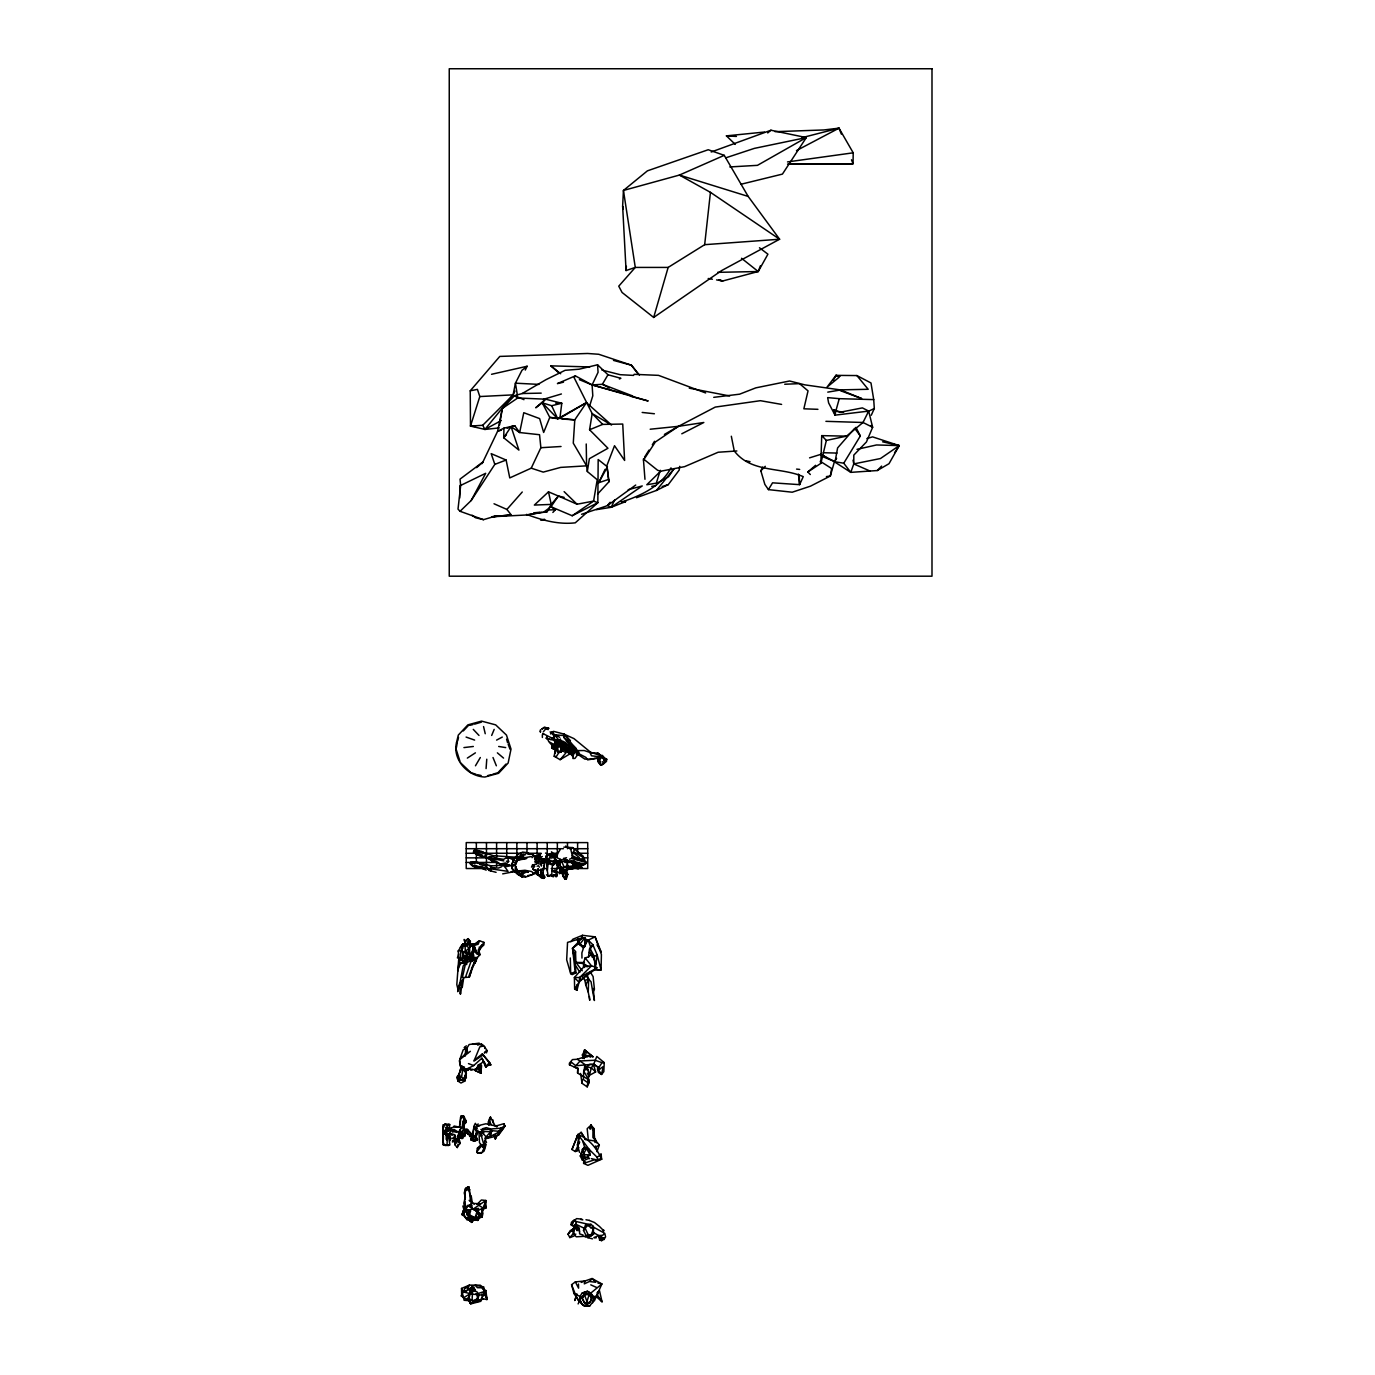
<?xml version="1.0" encoding="UTF-8"?>
<svg xmlns="http://www.w3.org/2000/svg" width="1375" height="1375" viewBox="0 0 1375 1375"><rect width="100%" height="100%" fill="white"/><g stroke="black" fill="none" stroke-linecap="round" stroke-linejoin="round"><path stroke-width="1.5" d="M478.586 949.128L479.944 954.748L476.111 959.045L471.195 961.4L473.275 958.925L473.275 945.725L478.122 944.264L479.514 940.775L483.88 942.356L483.931 944.9L478.088 950.348M448.886 1138.002L449.883 1145.031L444.537 1145.255L443.214 1142.367L443.231 1126.589L444.744 1124.166L449.608 1124.355L449.419 1130.439M463.169 947.805L460.642 950.623L460.625 960.713L463.444 956.536L466.898 956.227L467.053 959.475L464.647 962.878L459.628 963.772L458.184 951.019L462.842 943.938L475.028 943.748L478.534 941.256M560.106 860.389L557.236 861.352L557.236 863.844L560.931 870.908L575.317 868.055L578.342 868.845L575.541 865.975L567.153 866.422M564.3 871.595L566.397 878.952L567.755 874.345L563.509 870.856M762.816 467.105L760.839 470.8L764.861 484.43L768.436 489.62L792.206 492.216L810.442 486.183L830.345 476.008L834.384 461.777L850.781 472.364L853.772 463.925L853.806 455.108L866.439 441.959L872.644 427.298L868.691 411.091L862.4 407.894L840.228 412.208L833.834 409.836L835.02 415.147L868.691 411.091L863.002 422.486L846.502 436.15L826.358 440.43L821.717 435.634L820.858 463.375L807.847 471.969L810.322 474.53M470.112 1195.648L468.944 1187.141L465.558 1188.309L464.217 1192.984L465.369 1197.333L463.822 1203.091L464.527 1207.542M461.553 984.294L461.519 988.092L457.789 988.591L456.809 984.638L458.648 960.025M455.434 1140.597L452.358 1141.886L459.302 1136.85L463.066 1136.73L462 1136.094L463.066 1136.73L458.837 1138.191L458.562 1132.295L453.905 1129.373C448.542 1131.041 450.003 1135.905 448.628 1133.911M594.361 1300.905L601.906 1283.941L592.058 1278.527L584.994 1280.967L575.352 1281.895L571.57 1284.697L573.959 1293.445L579.202 1301.575L579.219 1299.409M476.627 1140.322L476.128 1136.369L476.627 1140.322L473.705 1140.838C470.869 1138.809 480.098 1141.8 476.85 1138.397M775.087 131.673L823.831 129.955L838.991 128.167L853.205 152.814L853.05 163.745L789.611 164.141M459.714 498.059L459.92 485.444M574.475 750.062L564.111 737.619L563.853 734.027L553.575 731.362L551.341 732.411M588.5 1078.43L589.05 1082.658L587.211 1086.852L582.038 1083.328L582.106 1079.822M539.842 858.584L545.617 861.73M593.587 1300.802L593.656 1297.227L590.339 1292.809L587.434 1291.263L582.175 1293.067C578.377 1297.072 579.752 1304.703 585.337 1306.25L589.806 1305.889L593.587 1300.802L593.656 1297.227L590.339 1292.809M488.245 857.02L492.783 856.591L495.67 858.155L495.653 859.341L492.233 860.973C488.434 855.628 473.327 857.553 474.272 850.231L479.05 850.678L473.344 852.122M560.605 859.358L564.094 866.869L567.188 866.009L567.273 861.97L565.778 859.392L561.55 859.908L555.534 857.038M447.305 1134.908L447.081 1145.031L448.783 1145.444L445.191 1145.444L443.008 1144.619L443.008 1124.784L449.831 1124.784M447.442 1128.823L447.528 1124.784L448.955 1124.355M589.497 948.784L588.5 956.948L585.131 957.877L583.327 963.652L575.902 962.414L575.506 951.552L572.516 948.252L582.072 938.128L582.484 935.309L595.117 936.856L601.202 952.05L596.991 944.866M459.027 1138.242L459.508 1135.303L459.336 1136.661M580.439 1295.852L580.302 1300.956L582.45 1304.686L585.337 1306.25M550.98 858.636L551.048 855.697L546.786 854.322L546.786 857.983M576.95 990.327L579.03 982.3L574.389 977.556L579.7 977.505L597.3 967.742L591.508 965.869L584.289 966.333L574.389 977.556L574.647 989.089L576.95 990.327L577.087 984.672M577.586 1073.067L577.895 1068.65L569.473 1064.817L569.387 1063.202L572.447 1059.592L577.311 1059.266L584.891 1064.456L584.031 1071.572L588.603 1079.702L577.586 1073.067L577.741 1067.722M482.195 1135.664L480.941 1136.111L480.769 1132.416L482.934 1128.6L486.303 1127.638L490.067 1128.737L491.27 1132.966L490.188 1136.575L484.877 1138.242L490.617 1131.763L490.067 1128.737M589.428 996.548L589.755 1000.295L588.259 992.08L588.638 979.137L586.644 973.328M472.089 960.18L473.275 958.925L473.275 945.725L462.842 943.938L460.247 947.409M507.152 428.209L514.783 425.734L503.989 428.123L503.697 437.748L518.908 450.106L511.07 426.645L514.783 425.734L519.664 432.541L539.55 434.723L540.873 447.717L531.231 468.17L509.764 477.916L506.12 460.041L491.184 453.647L494.828 464.372L471.178 500.534L460.058 511.294L458.013 509.128L460.677 485.427L460.023 479.119L482.866 462M542.609 733.425L553.97 739.097L553.867 735.178L553.97 739.097L551.22 739.836L545.961 738.014L549.312 739.062L546.855 738.908M561.945 745.852C555.414 744.631 566.586 747.708 561.258 751.919L558.525 752.675L557.305 746.075L559.23 746.728L558.164 745.783L558.731 742.603L555.861 740.85L554.847 742.053L557.494 746.831M574.578 1224.867L575.884 1224.266L575.97 1221.481L574.286 1219.883L571.45 1222.323L571.089 1224.764L574.372 1227.17L577.809 1225.881M443.214 1142.367L443.438 1135.973M453.973 1126.073L458.047 1126.916M555.689 747.398L554.194 756.267L560.123 759.688L570.522 753.552M588.964 1158.266L583.722 1160.603L583.619 1163.388L587.916 1165.33L601.614 1159.211L601.116 1154.158L599.569 1154.759M606.633 761.097L601.27 765.222L598.262 761.767L598.4 757.728L598.262 761.767C602.353 770.756 608.248 756.645 606.495 759.43L597.816 753.053L591.456 752.95L584.203 750.527L576.366 750.63M460.058 988.608L460.436 994.091L460.659 988.384M458.786 1136.798L458.631 1135.337L461.003 1137.727L458.786 1136.798L458.631 1135.337L461.123 1127.414L454.386 1126.675L450.037 1128.669M484.98 1142.866L484.223 1150.548L481.456 1152.886L477.761 1153.23L476.798 1151.889L477.4 1148.177L481.095 1144.722M464.647 1200.014L465.558 1188.309M479.256 1065.9L480.923 1073.153L475.166 1070.506L480.923 1073.153L481.577 1065.539M569.473 1064.817L571.605 1062.359L575.764 1065.763L593.673 1064.164L596.819 1056.481L604.227 1062.617L603.831 1071.658L601.562 1074.442L598.4 1072.414L597.352 1068.959M472.57 1291.52L468.995 1294.03L468.789 1298.722L473.842 1301.369L477.744 1299.427L478.912 1295.405L476.833 1291.641L472.33 1290.867L470.319 1293.652L468.789 1298.722L473.842 1301.369L477.486 1298.206L477.744 1299.427L472.037 1300.767L472.811 1287.481L464.045 1292.122L461.519 1288.427L469.408 1285.109L480.373 1285.195L484.722 1291.434L480.339 1300.956L469.923 1303.07L470.198 1300.819L467.637 1298.206M546.15 857.003L546.477 858.137L546.528 855.989L549.536 853.703L550.808 854.442L546.03 855.817C545.342 860.131 549.536 864.136 553.541 864.927L557.133 860.681L553.334 863.981M597.627 494.038L608.987 481.731L607.166 467.552L608.541 479.428L598.727 482.728L607.423 466.847L598.177 459.542L597.833 502.7L575.266 522.827C558.508 524.786 541.905 520.145 526.573 514.387M466.641 964.631L467.139 961.039L463.169 966.023L458.992 987.92L457.789 988.591M490.188 856.711L492.353 858.567L492.233 860.973L503.731 865.408L508.063 871.372L474.375 866.422M465.283 1056.017L465.627 1049.005L466.967 1047.819L463.186 1049.847L459.714 1059.558L460.47 1066.278L468.17 1070.317M448.387 1130.542L448.147 1127.723L448.387 1130.542L447.545 1127.345L446.136 1127.362L445.208 1134.169L449.659 1136.541M622.634 206.233L623.442 190.455L647.419 170.844L708.228 149.738L724.247 155.341L748.172 196.419L779.608 239.233L721.634 270.566L653.675 317.453L622.067 292.462L618.75 286.172L635.284 267.42L668.147 267.42L704.67 244.681L779.608 239.233L710.445 192.345L679.405 175.072L623.442 190.455L635.284 267.42L626.072 270.548L622.634 206.233L623.339 209.292M489.036 1125.094L490.48 1117.033L494.983 1125.884M599.517 1238.119L599.569 1240.078L603.917 1239.545L605.584 1236.881L604.777 1233.289L602.645 1235.3L598.658 1235.523L593.089 1232.361M496.083 872.334L490.669 870.873L490.841 869.275M582.003 867.573L581.384 866.731L577.844 867.711L582.003 867.573L577.586 868.364L574.509 866.353L563.372 867.402M552.441 864.737L551.788 874.105L548.23 876.322L546.459 874.758M626.072 270.548L626.364 266.32M466.916 1215.053L467.105 1212.475M558.525 752.675L548.78 741.623L546.631 736.948M452.427 1135.2L449.419 1134.581L449.505 1133.327M486.08 768.591L486.767 759.223M542.197 874.964L537.591 874.827L538.072 868.656M451.034 1138.019L448.233 1137.314L448.473 1135.716L450.398 1138.328M549.536 853.703L553.455 854.167L555.328 857.966L553.541 864.927M583.636 861.077L583.911 857.931L574.698 852.242M468.875 948.269L468.377 953.992L469.683 955.453L474.409 947.478L471.745 945.742M473.086 1135.286L470.731 1139.634L473.086 1135.286L473.859 1126.28L475.32 1123.306L476.936 1125.953L479.6 1125.936M572.619 748.773L565.263 742.242L561.052 741.056L560.553 742.964L570.866 751.644M543.847 859.134L542.644 859.117L548.745 862.348L546.133 860.355L546.253 858.962L548.745 859.53L550.413 861.747M460.436 994.091L460.952 988.281M538.57 875.153L537.797 873.812L536.886 874.552L538.123 869.052M538.828 861.352L539.98 853.823L538.587 855.267L538.708 860.423L539.825 857.141M564.816 745.645L562.942 741.194L559.367 743.823L562.856 742.105L573.959 751.85M462.223 1127.638L462.842 1121.398M542.369 863.294L542.781 858.842L546.133 860.355M555.311 753.156L555.895 747.553M543.898 866.473L543.984 865.528M483.811 1206.923L483.364 1209.003L485.908 1208.092L485.839 1200.478L481.37 1199.997L476.987 1204.483M538.364 875.445L541.148 875.067L541.75 869.172M581.333 867.298L571.914 867.797M458.03 970.905L458.666 964.855M594.98 1142.47L593.742 1128.359L591.061 1125.077L587.177 1128.686L588.173 1138.397M443.747 1127.448L444.039 1124.784M554.847 874.964L548.23 876.322L547.302 870.77L548.127 863.139M563.303 871.819L562.461 874.534L565.469 879.278L567.548 874.225L566.483 869.412L564.97 870.822M704.67 244.681L710.445 192.345M459.542 1126.297L460.573 1117.119M462.447 980.117L461.519 988.092L458.992 987.92L462.447 980.117L459.164 984.345M460.058 1124.939L460.728 1119.233M591.456 752.95L573.977 738.616L563.853 734.027L578.497 751.936L577.569 755.391M554.606 862.4L553.214 864.686L549.863 863.105M550.98 853.944L548.745 859.53M465.111 1133L464.698 1136.506L464.527 1133.017M575.506 951.552L574.509 959.286L572.516 948.252L579.511 943.078L577.242 939.52L582.072 938.128L584.753 937.836L586.919 941.205L584.822 946.498L583.241 947.719L579.597 944.591L577.242 939.52L584.753 937.836L584.822 946.498L579.597 944.591L584.753 937.836M540.616 731.912L540.461 729.712M534.652 859.117L535.752 855.989L535.666 861.575M679.697 466.348L679.198 470.095L668.302 484.584L656.391 490.463L636.487 497.733M525.439 877.147L535.391 873.503L535.528 869.877M593.312 1230.677L593.777 1227.291L603.694 1232.722L603.247 1230.264L599.483 1226.466L594.481 1222.495L589.273 1220.45M494.141 1135.784L495.533 1138.775L495.962 1134.891M590.494 1236.263L593.055 1230.23L592.814 1225.916L590.889 1224.283L585.561 1224.936L583.498 1230.402L586.3 1235.953L590.494 1236.263L592.848 1233.684M459.559 1072.895L457.119 1077.622L457.927 1081.008L460.952 1083.036L464.905 1081.008L465.609 1073.6L466.366 1078.069L465.833 1076.47L464.372 1079.805M574.647 989.089L579.03 982.3L579.7 977.505L591.508 965.869L585.131 957.877M537.866 873.692L543.194 878.367L544.827 876.803L542.489 872.644M555.397 876.58L556.6 876.528L556.978 873.83L551.822 875.927M468.428 1190.612L468.944 1187.141L466.417 1190.561M463.719 977.625L462.327 986.82L461.811 983.881M464.045 1292.122L464.544 1288.822L469.408 1285.109L467.277 1290.214L464.045 1292.122L470.319 1293.652L471.488 1287.447L469.356 1288.994L470.319 1293.652L463.427 1297.828L461.639 1293.961L461.519 1288.427M462.309 951.637L465.317 951.534L469.597 954.216L469.734 943.731L464.217 944.23L461.691 946.825L462.756 954.542L464.097 952.875M475.527 1128.462C478.088 1130.044 473.55 1142.384 476.73 1138.328L475.939 1136.162L474.581 1136.334M564.111 497.355L558.388 496.031L551.22 504.402L547.216 511.706L544.07 511.844L550.98 506.756L572.206 515.745L593.587 501.102L597.214 479.738L587.314 471.488L589.394 458.666L607.956 448.267L589.566 429.756L592.178 413.583L574.166 377.73L575.334 375.856L592.109 384.914L648.175 400.984L630.369 396.189M499.589 424.978L502.322 408.461L514.542 395.656L522.225 393.525L541.2 393.13M556.445 859.564L556.016 862.177L551.117 864.566L547.302 862.761L546.958 859.564M573.598 1225.641L576.005 1227.222L575.197 1225.263L574.372 1227.17L575.3 1225.984L579.184 1227.858L579.562 1231.622L577.534 1228.425L577.105 1230.745L577.277 1227.188L574.406 1229.594L573.65 1234.166L576.297 1236.812L585.991 1236.211M477.28 1127.861L476.352 1129.494L477.142 1131.556L481.078 1132.536M482.814 1132.502L476.764 1131.47L480.631 1133.275L483.725 1144.241L486.183 1144.258L484.223 1150.548L481.456 1152.886M471.986 956.948L472.897 951.637L475.664 949.936L474.736 946.756M485.083 1048.059L484.842 1048.472M458.683 985.892L457.686 991.667L458.494 988.264M545.05 861.317L542.936 872.97M456.414 747.587L457.273 742.672M490.669 869.653L491.012 867.625L498.438 868.055L501.617 866.748M458.03 1144.086L457.394 1147.678L455.142 1145.031L455.194 1141.112M491.184 867.23L491.425 865.941L502.012 865.202M445.208 1134.169C446.222 1130.886 450.742 1130.112 453.802 1129.803M500.637 1128.205L490.875 1128.978L492.147 1130.714L498.627 1131.247L500.208 1130.473L500.637 1128.205L504.952 1125.97L503.852 1123.702L495.859 1126.022L485.891 1123.77L476.936 1125.953L478.122 1123.873M590.356 1128.875L591.061 1125.077L592.952 1130.903L592.917 1137.452L599.345 1144.98L596.922 1151.683M479.772 1064.233L479.016 1068.22L470.852 1070.248M552.561 738.289L559.814 741.366L560.278 738.959L561.189 741.159M471.35 970.784L469.305 977.144L462.344 977.677L465.678 962.947L467.139 961.039M547.302 862.761L547.903 859.736M483.725 1144.241L485.616 1138.723L498.386 1132.381L498.627 1131.247M639.444 375.066L631.417 365.2L598.727 354.269L587.589 353.478L499.795 356.417L470.233 390.809L470.491 426.078L484.928 429.43L513.098 394.866L515.436 383.178L521.967 370.305L527.141 366.248L525.267 370.064M511.947 866.903L512.205 865.631L515.144 865.15M536.198 856.831L535.889 858.309L535.752 855.989L535.923 862.572L537.866 862.898L534.634 861.833M587.211 1086.852L589.05 1072.345M482.728 866.869C479.548 868.828 469.202 866.938 470.766 862.297L475.492 861.798L491.425 865.941M471.488 1139.497L474.083 1126.95L476.283 1130.748M474.65 866.456L470.37 864.033L470.766 862.297M459.748 1136.816L459.147 1134.719M537.591 874.827L538.227 871.853M490.256 1118.047L490.48 1117.033L488.486 1122.412L489.62 1118.322M516.381 868.433L517.017 870.134L515.247 865.408L512.222 865.305C512.256 857.364 522.173 848.014 529.891 854.459L527.089 853.738M553.798 855.766L551.444 851.916L554.641 854.734L557.545 854.82M564.352 743.119L564.3 745.181L567.858 750.269M478.809 1217.648L482.092 1217.202L482.952 1213.3L481.68 1209.364M592.694 1302.812L593.742 1298.086L591.508 1294.03L587.434 1291.263L582.175 1293.067M557.133 869.155L557.941 865.494M515.041 867.883L516.467 870.77L521.039 874.345L521.606 871.802L520.163 870.616M606.152 761.458L606.581 759.55M457.686 740.919L458.511 737.43M463.203 1067.12L466.366 1073.428L463.598 1079.306L461.519 1077.02L463.203 1067.12L460.144 1070.644L458.477 1075.783L460.608 1079.942L464.905 1081.008M592.608 1230.436L593.777 1227.291M454.111 1139.239L455.005 1135.492L453.973 1134.358M557.545 741.228L558.216 743.634C557.288 745.473 556.445 742.603 558.164 745.783L557.477 743.995M470.886 1217.425L474.306 1220.312L477.005 1211.616L467.62 1205.531L465.833 1209.02L470.491 1211.048L469.528 1214.916L474.959 1217.614L479.738 1217.098L478.466 1211.908L472.106 1208.814L471.298 1204.603L467.62 1205.531L465.833 1209.02L470.491 1211.048L468.273 1211.77L469.528 1214.916M826.358 440.43L820.858 463.375L820.256 461.278L831.669 468.548L830.345 476.008L826.427 476.592M593.587 1064.697L595.616 1071.967L589.462 1075.302L591.302 1067.825L593.587 1064.697L589.823 1064.37L585.303 1067.55L588.053 1070.455M514.628 858.584C513.133 860.286 509.798 866.955 514.834 865.116M463.702 961.847L464.664 958.014L462.241 958.873M591.68 1298.155L590.958 1301.008L587.417 1304.067L584.959 1303.689L582.209 1298.206L584.564 1293.927L587.073 1293.291L590.288 1294.838L591.68 1298.155L589.153 1294.631L584.427 1294.683L582.209 1298.206M466.95 1217.442L468.153 1219.402L462.052 1214.606L465.902 1210.98L468.342 1215.139L468.153 1219.402L467.242 1220.089L465.403 1217.7L463.306 1211.925L464.183 1208.47L471.298 1220.983M471.195 961.4L476.352 958.22L475.028 963.445L476.077 957.223L472.003 960.008M455.142 1144.945L455.297 1141.525L459.095 1142.075L460.161 1143.416L458.339 1137.692M498.386 1132.381L503.68 1128.136L498.42 1135.303L499.761 1130.267M578.497 751.936L578.772 754.514L576.366 754.205M477.916 1130.302L475.441 1139.445L477.383 1130.869M544.191 858.842L543.245 860.355L542.712 859.444M871.269 415.233L874.311 408.512L873.709 399.609L839.266 398.664L835.742 411.348L843.752 411.967M460.23 1072.07L461.897 1066.123L465.867 1071.606L467.775 1068.512L465.472 1071.452L469.305 1068.908M589.978 1128.961L591.061 1125.077M485.667 1136.472L483.398 1133.653L484.017 1131.47L490.617 1131.763L490.188 1136.575L487.214 1136.953M579.803 865.837L578.995 867.006M578.686 1150.17L577.397 1144.877L579.7 1136.833L577.998 1134.461L571.983 1149.5L575.197 1151.528L577.191 1151.116L578.875 1147.558M482.608 1151.786L483.88 1147.867L479.497 1142.694L478.998 1132.467L480.631 1133.275M653.675 317.453L668.147 267.42M469.305 977.144L475.475 959.544M554.348 862.159L554.692 858.292M560.862 869.309L560.931 870.908M478.448 951.706L477.675 954.336L479.944 954.748L478.448 951.706L483.88 942.356M476.352 958.22L473.275 958.925M458.597 953.958L457.411 957.894L460.436 958.478M456.019 1143.467L456.431 1142.127M579.769 866.044L578.548 867.144M576.847 1293.755L574.75 1300.527L576.881 1295.095M660.309 470.284L656.305 483.175L646.8 484.739L660.567 471.247L684.544 466.658L718.162 452.238L736.863 450.983M589.497 406.398L592.797 395.811L592.109 384.914L598.073 372.298L597.558 364.788L579.098 369.205L565.108 370.305L545.944 379.689L522.225 393.525M546.528 738.461L546.872 737.361M565.142 862.572L568.219 860.905L563.527 858.516L564.283 859.908L566.775 859.856L567.909 861.884L584.169 864.566L587.108 862.795L583.567 860.166L571.759 857.072L584.547 860.647L581.745 861.661M474.684 426.422L470.491 426.078L479.806 396.55L477.434 389.383L470.233 390.809M516.536 862.142L516.914 860.939M446.102 1135.166L446.084 1133.258L445.053 1133.292L446.256 1135.097M556.531 860.561L556.016 862.177L552.973 863.328M446.273 1132.656L446.05 1134.323M584.203 945.828L581.883 952.892L581.969 958.083M597.231 1295.577L598.383 1292.088L597.403 1292.638M457.72 1080.269L458.648 1077.433M475.819 961.727L477.297 957.361M560.381 868.983L559.247 873.727L565.538 871.458L566.483 869.412M465.489 977.23L471.247 960.713L466.159 959.131M534.428 869.842L533.036 869.292L533.809 866.078L533.036 869.292L534.394 870.306L542.541 870.186L541.63 870.358M590.459 949.523L589.428 952.428L591.783 953.923L595.891 964.013M552.303 745.594L551.65 748.034L553.18 747.897L552.2 747.175L553.523 744.408M472.948 1140.425L473.43 1139.136L473.705 1140.838L476.627 1140.253M469.923 1303.07L470.766 1303.878L480.82 1301.3L483.123 1295.078L481.766 1294.081M473.877 851.28L474.272 850.231L481.078 851.211L485.513 853.308M561.155 742.741L559.711 744.236L559.952 743.188M464.234 1080.956L465.953 1076.367M716.564 279.916L722.82 280.964L758.227 271.528L760.392 265.805M606.908 465.523L614.522 445.723L624.611 460.453L622.737 424.05L602.68 424.394L589.566 429.756M468.995 975.837L475.441 959.011M455.262 1139.102L454.592 1140.82L452.856 1141.027M565.555 879.072L563.062 876.511L563.269 872.489L567.755 874.345M552.423 745.714L551.65 748.034L555.191 749.616L556.909 749.014M525.783 872.369L523.514 873.159L522.053 876.803L517.413 874.242L514.13 870.066M462.98 1122.98L464.647 1123.908L466.28 1121.312L463.873 1116.277L461.072 1116.036L461.587 1117.652M578.067 866.387L578.256 864.789L579.236 865.7L578.016 867.161L584.169 864.566L580.525 863.345M484.43 1205.377L485.65 1202.3M571.983 1149.5L577.998 1134.461C587.555 1138.053 595.289 1146.355 599.758 1155.412L597.111 1157.252L597.472 1159.28L601.614 1159.211L600.239 1156.237M556.772 855.456L556.239 856.797L557.116 856.677M535.872 859.031L536.336 857.88L534.944 859.289M495.567 1137.847L494.897 1138.861L504.952 1125.97L500.208 1130.473M491.683 735.436L494.175 729.386M532.091 857.673L534.222 855.594L531.987 854.15L522.053 852.294M580.164 1155.859L582.381 1160.156L583.894 1156.53M581.969 1152.628L580.508 1155.997L585.286 1158.163L590.15 1154.948L589.377 1149.655L579.7 1136.833M513.648 865.562L515.522 864.067L516.725 859.1L521.039 854.786L525.525 854.734M457.583 970.269L460.677 963.239M552.045 737.945L567.737 748.688L576.761 753.173L576.417 751.816L575.059 751.884L572.602 755.288L566.741 749.203M836.619 458.322L834.384 461.777M485.066 1294.992L485.719 1293.566L486.698 1297.725L485.066 1294.992L486.939 1299.564L483.381 1298.859L471.591 1302.727M531.489 867.144L532.623 864.652L534.772 866.267M554.486 863.655L555.019 862.469M578.119 1303.93L579.648 1300.595M596.372 509.661L611.205 507.289L614.694 499.847M575.197 1151.528L579.717 1142.006M598.727 482.728L605.103 469.356M482.144 463.581L497.595 431.303L502.322 408.461L517.722 397.994L545.531 399.18L561.791 403.253L559.9 418.206L557.734 418.756L549.777 417.381L542.231 402.806L545.531 399.18L535.717 407.791L542.231 402.806L551.684 405.711L561.791 403.253L555.741 403.184M459.748 1070.592L461.897 1066.123M556.6 876.528L556.445 870.478L553.644 870.719L554.641 871.784L555.844 871.681L552.045 870.65M588.259 992.08L585.75 985.05L588.638 979.137L586.077 975.786M470.491 426.078L482.711 425.288L513.098 394.866L514.972 391.05M556.875 748.189L557.82 746.642L549.966 742.242L556.875 748.189L557.477 746.986M593.227 988.47L594.412 1000.502L592.848 992.458L594.43 989.244L593.106 976.559L590.064 971.73M558.13 744.373L561.052 741.056M582.691 1150.944L584.633 1147.128L582.587 1140.752M585.561 1224.936L589.583 1225.847L590.167 1224.712L575.97 1221.481M565.589 846.055L570.797 849.389L572.223 855.542L574.217 849.956M584.203 1058.733L582.347 1055.003L584.942 1050.07L592.797 1056.705M465.781 1069.63L473.705 1065.539L481.92 1058.2L485.805 1067.206L489.62 1062.566L482.333 1053.886L474.323 1060.177M471.178 500.534L485.684 473.309L460.677 485.427M833.233 380.514L835.966 375.375L856.883 375.564L870.994 382.972L873.709 399.609M583.258 1154.553L586.489 1148.503L584.633 1147.128L582.45 1149.277L580.508 1155.997L583.258 1154.553L590.15 1154.948L586.489 1148.503L582.45 1149.277L585.286 1158.163M476.386 1133.378L472.45 1140.58L470.731 1139.634M550.498 733.941L552.836 732.669L559.814 741.366M600.462 765.153L605.464 761.991L602.714 757.109L591.491 755.803L589.72 751.97L602.955 756.37M578.394 867.281L579.03 866.13M565.83 861.575L566.775 859.856L565.555 861.214M556.342 873.039L556.961 871.905M557.597 872.18L561.533 872.627L563.595 868.88M462.877 1292.569L461.02 1295.903L463.564 1297.364L464.097 1300.269L469.236 1300.681M717.664 272.336L758.227 271.528L767.92 254.186L759.464 247.758M473.567 1219.127L471.745 1222.392L468.583 1219.625M552.217 854.923L552.819 853.858M855.92 427.35L860.337 435.978L843.752 463.22L835.072 461.777L822.68 456.62M515.952 864.239L517.206 860.08L523.514 855.938L523.102 854.15M619.403 379.002L620.864 378.28L607.973 374.773L602.37 384.295L592.109 384.914L579.391 379.672M475.458 765.789L480.322 757.522M463.306 1211.925L464.166 1210.464M467.586 1052.923L466.572 1048.764L469.098 1044.519L479.256 1043.144M555.861 740.85L554.847 742.053L556.067 742.723L554.709 742.036L556.153 743.944L555.208 743.291L558.164 745.783M768.436 489.62L772.544 482.831L799.597 484.653L803.258 476.644C780.209 466.727 751.145 473.017 734.267 450.948L731.328 436.236M573.959 1236.073L569.852 1237.586L568.013 1234.217L570.212 1230.608L573.616 1228.975M559.934 750.819L556.394 756.508L554.194 756.267M644.566 457.188L648.983 450.123M652.3 444.812L654.517 441.289M556.48 855.525L560.261 849.492M671.017 467.861C661.238 486.131 641.231 495.481 622.428 501.772L625.591 501.617L611.205 507.289L607.458 505.57L610.139 502.27M597.145 1294.03L598.383 1292.088M472.502 1216.686L470.731 1216.909L474.134 1219.728L476.627 1215.878M460.161 1143.416L456.827 1147.248M644.961 479.291L643.483 460.161L655.325 442.011L678.477 426.319L715.258 407.086L760.392 400.692L781.602 404.405M568.013 1234.217L575.73 1226.105M894.558 452.753L899.25 445.603L872.558 436.872L866.869 438.591M535.391 873.503L535.855 870.478M597.781 1068.667L601.562 1074.442L603.109 1066.673L599.895 1068.891L598.812 1067.55L602.044 1062.669L604.227 1062.617M553.85 871.802L554.984 870.083M459.869 1134.427L461.88 1131.402L467.827 1129.975M446.17 1134.323L444.881 1133.825L446.102 1132.502L444.245 1132.605L446.05 1133.327L444.881 1133.825L445.809 1134.581M577.397 1144.877L578.531 1143.227L577.998 1134.461M482.075 1144.997L476.798 1151.889L477.761 1153.23L480.889 1152.542M474.134 1219.728L477.795 1220.416L479.944 1217.27L479.445 1215.259L478.363 1216.6M572.206 515.745L597.833 502.7L593.587 501.102L577.036 504.213L558.388 496.031L550.98 506.756L555.466 509.695L552.853 512.445M488.091 1065.487L490.841 1064.886L489.62 1062.566L485.805 1067.206L484.258 1062.136M452.667 1132.106L453.991 1130.233M495.67 858.155L503.68 859.323L507.53 857.106L508.63 861.506L505.656 864.359L500.827 864.17L502.253 865.236M560.261 865.477L558.628 863.07L559.917 861.266M589.634 1235.008L587.744 1237.638L592.47 1238.841M582.381 1160.156L584.788 1156.873M583.498 1230.402L588.036 1224.798L591.198 1228.322L592.814 1225.916L593.759 1234.131L591.25 1235.678L588.019 1234.475L585.148 1228.167M586.919 941.205L584.788 944.075L588.191 940.122L595.117 936.856L601.408 954.491L601.064 969.959L595.117 969.581L594.292 956.347L589.789 948.114L592.848 944.677L588.191 940.122L584.117 938.798M601.7 1240.645L603.384 1238.359L599.569 1240.078L601.7 1240.645L599.191 1237.844L601.769 1237.208L603.917 1239.545M479.411 948.166L481.8 944.986L477.675 954.336L473.516 951.053M463.306 1133.413L458.253 1138.242M835.966 375.375L826.908 387.269L839.248 377.128L835.966 375.375L840.091 376.269M579.03 982.3L585.131 976.198M570.917 941.737L572.859 939.228L582.484 935.309M471.505 968.223L473.825 965.233M455.314 1140.322L459.508 1136.884L463.066 1136.73L459.422 1138.363L459.009 1137.538M589.875 1281.277L592.058 1278.527L595.788 1282.273L589.411 1281.517L584.323 1283.855L584.994 1280.967L581.247 1282.428M543.348 731.809L545.823 728.716L545.273 727.478L541.647 728.853M538.88 861.919L536.491 864.222L534.291 864.462M520.386 858.584L523.514 855.938M656.391 490.463L673.87 468.892L668.577 476.747L658.006 482.659M533.689 865.012L533.878 866.938M474.014 1219.625L471.745 1222.392L467.723 1218.508M461.244 1137.486L462.705 1135.87M572.447 1222.237L576.589 1218.611L581.883 1219.144M555.93 861.506L553.592 863.792M589.583 1225.847L590.889 1224.283M560.123 759.688L565.95 752.847L560.656 749.512M569.852 1237.586L573.444 1233.392L572.034 1229.628L575.386 1228.081M474.048 1136.369L467.775 1131.402L465.025 1131.9L460.883 1136.627L457.892 1136.317M494.02 503.766L506.894 509.437L522.259 492.009M575.764 1065.763L580.164 1060.967L594.997 1060.245L602.044 1062.669M506.464 434.741L503.697 437.748L511.07 426.645L519.664 432.541L523.772 412.706L539.636 418.602L543.658 432.455L549.777 417.381L574.784 419.856L586.455 402.634L611.531 425.047L592.178 413.583L602.68 424.394M584.959 1303.689L586.97 1301.506L589.153 1294.631L590.288 1294.838M482.797 1061.844L476.334 1068.77L478.5 1064.989L479.016 1068.22L478.345 1064.577M463.323 730.933L468.187 725.759M505.983 764.07L497.939 772.698L492.783 774.228M542.3 729.025L544.397 727.117M843.752 463.22L850.781 472.364L877.267 470.542L881.598 466.091M449.298 1137.555L448.473 1135.716M760.839 470.8L765.291 466.297M466.83 955.883L465.317 951.534L470.817 946.395L469.734 943.731L461.691 946.825M465.781 1190.234L467.586 1186.917L469.614 1189.839L467.586 1186.917M556.394 743.703L558.147 742.053M445.964 1132.519L444.245 1132.605L446.033 1129.648L446.548 1139.686L447.064 1134.014M475.75 944.419L479.514 940.775M454.128 1136.902L452.083 1138.792M583.155 859.238L584.375 857.777L580.731 859.478M464.819 1129.064L463.478 1130.181M570.797 849.389L572.705 847.602L583.172 856.161L584.788 860.011M590.872 1293.033L601.906 1283.941L597.902 1283.064M548.505 491.838L534.359 505.072L551.22 504.402L548.505 491.838L558.388 496.031M599.758 1155.412L601.116 1154.158M477.537 854.889L484.653 856.78L486.114 855.439M588.5 956.948L591.783 953.923M450.656 1128.72L451.945 1127.534M538.656 862.314L540.117 860.991L543.675 862.4L543.967 863.93M474.667 1210.223L478.672 1208.436L474.598 1208.917M457.291 1136.644L458.992 1137.658L458.202 1140.391L452.512 1140.941M597.283 1292.534L599.448 1290.592L602.044 1301.781L596.509 1296.848M484.67 1052.958L487.231 1050.672L483.828 1045.962L479.858 1046.805L473.945 1061.122L483.364 1054.78M465.472 1071.452L468.858 1068.427M541.028 870.237L542.73 868.742M470.216 863.603L474.822 863.277M476.609 467.637L482.917 462.155M807.847 471.969L815.598 465.3M586.3 1235.953L588.019 1234.475M483.141 1292.912L485.925 1290.575L483.123 1288.994M590.648 1235.18L587.744 1237.638L589.102 1236.95M467.139 1050.414L464.389 1047.475L466.366 1045.825M767.714 132.945L770.962 130.23L806.3 137.586L782.427 174.109L741.022 184.25M552.836 875.617L553.197 876.855L551.856 875.617M577.139 1135.595L581.127 1132.312L584.272 1137.177M470.302 1068.65L469.391 1069.389L472.398 1069.183M460.522 1136.609L459.456 1134.513M463.873 1116.277L464.286 1126.4M465.902 1210.98L473.773 1208.711L485.839 1200.478L481.009 1214.847L482.092 1217.202L478.586 1215.878M450.089 1140.683L448.525 1135.784L449.316 1134.323L451.223 1133.55L455.228 1135.303C456.156 1139.239 450.966 1143.931 455.984 1140.236M460.436 1134.959L463.616 1133.464M595.633 968.997L580.491 980.358L579.7 977.505M470.37 1051.308L459.714 1059.558L467.552 1051.6L466.572 1048.764M471.127 1219.969L473.997 1217.855M607.458 505.57L635.714 485.048M469.236 947.994L464.784 944.831L470.439 941.892L468.119 938.644L464.888 940.998L465.317 951.534M448.886 1136.523L447.889 1136.438L450.123 1136.695M563.887 748.619L559.384 745.714M484.327 1052.666L487.231 1050.672M583.241 966.075L585.406 964.58L587.108 966.952M611.205 507.289L642.245 485.942L628.203 489.706M602.714 757.109L598.486 759.842L597.678 758.416L594.172 758.278M471.677 959.561L465.077 959.011M580.645 863.397L575.025 865.82M467.741 957.808L469.786 956.45L473.361 959.062M467.345 758.089L475.406 752.847M535.167 872.523L531.609 874.964L527.536 875.617M587.159 1056.894L590.236 1055.003L593.278 1056.808M448.095 1130.112L450.123 1128.858L449.264 1128.703M536.611 863.311L537.814 862.572M538.587 855.267L540.925 853.858M542.266 856.556L538.759 857.828M544.723 877.491L543.194 878.367L539.773 874.586M567.033 866.731L568.184 866.044L567.583 865.03M474.306 1220.312L479.738 1217.098L477.005 1211.616L478.466 1211.908M561.67 417.158L586.455 402.634L557.734 418.756L542.231 402.806M575.816 1234.08L574.63 1234.784L573.444 1233.392M877.267 470.542L889.023 463.684L899.25 445.603L882.578 441.805M536.834 872.575L538.553 872.369M547.027 856.264L549.312 854.27M571.227 1230.883L574.234 1229.147M664.417 434.431L678.477 426.319L703.828 422.486L681.794 433.795M599.345 1144.98L595.581 1147.163L595.581 1146.011L596.561 1149.294M460.127 1132.416L461.88 1131.402L462.275 1133.55M482.711 425.288L484.928 429.43L501.273 420.561M466.761 958.083L469.786 956.45L471.109 957.619M494.175 859.925L492.233 860.973L484.275 856.092M496.598 740.094L502.288 737.069M796.469 150.597L838.991 128.167L841.345 134.097M585.303 1067.55L586.833 1066.759L591.302 1067.825L595.616 1071.967M503.989 428.123L497.595 431.303L501.411 430.066M521.039 874.345L523.514 873.159L522.964 872.472M600.531 1239.562L604.02 1237.912M867.298 411.83L874.311 408.512M574.166 952.738L575.97 972.881L572.172 974.634L570.694 973.672L566.672 959.784L567.548 942.391L582.072 938.128M484.653 856.78L485.564 856.298M467.895 1206.133L471.298 1204.603L470.748 1206.391L472.467 1209.003M555.827 863.156L553.369 864.05M582.484 1058.441L590.236 1055.003M724.247 155.341L679.405 175.072L748.172 196.419M594.292 956.347L597.214 955.075L592.848 944.677L590.975 948.08L588.191 940.122M466.898 956.227L461.691 958.495L463.306 962.586L464.647 962.878L467.053 959.475L459.628 963.772M469.356 1288.994L472.811 1287.481L475.355 1289.991L472.811 1287.481M575.334 375.856L557.425 383.591L563.475 382.198M578.016 867.161L579.098 866.697M572.516 948.252L575.128 971.747L570.694 973.672L570.298 957.98M543.812 734.147L542.334 734.748L542.386 737.464M478.345 1300.922L483.381 1298.859M465.678 962.947L471.247 960.713M565.538 871.458L561.533 872.627M555.672 875.909L557.184 875.308M569.439 859.238L571.381 858.464L587.108 862.795L578.995 866.147L576.606 864.737L578.72 864.892L575.867 865.752M459.095 1142.075L458.58 1140.752L455.555 1140.064M558.628 863.07L560.278 862.434M494.828 464.372L506.12 460.041M502.494 865.872L503.731 865.408M562.856 742.105L560.553 742.964L564.077 744.373L567.978 749.753M577.861 753.173L585.973 757.436L587.675 759.877L599.294 757.883L600.462 762.781L598.262 761.767M711.202 152.006L770.962 130.23M469.339 959.939L472.553 958.77M470.044 1220.88L475.458 1218.92M575.541 865.975L564.661 869.567L560.622 868.278L560.072 863.431L557.236 861.352L559.367 861.85L558.525 862.073M470.628 957.43L467.93 958.392L474.392 959.286L472.897 951.637L469.133 958.616L467.156 954.834M477.4 1148.177L479.841 1147.3M511.173 871.664L524.958 870.272L531.644 871.527L533.225 873.022M582.897 977.178L584.925 980.444L588.638 979.137L591.078 981.819L592.848 992.458M577.758 866.198L579.236 865.7M577.311 1059.266L586.386 1056.223M581.573 514.284L606.375 506.017M726 157.764L754.359 148.38L806.3 137.586L757.453 165.344L729.816 166.942M597.678 758.416L599.294 757.883M593.072 1297.02L597.145 1295.68M537.075 866.216L538.519 865.752L539.395 867.178M524.872 875.875L522.053 876.803L520.489 875.119M662.183 486.544L668.302 484.584M477.692 1045.086L481.302 1043.934L484.98 1047.097M809.566 457.858L820.531 454.437M471.573 1286.519L475.458 1285.316L483.708 1286.862L484.722 1291.434L476.025 1294.15L478.912 1295.405M505.347 866.731L512.806 865.373M587.847 1069.131L583.739 1070.369L583.361 1079.53L588.053 1082.83M475.664 1140.03L472.811 1140.081L475.458 1140.614L474.031 1140.133M477.331 1218.353L481.044 1217.236M543.469 399.3L561.413 393.972M474.581 724.161L481.439 722.133M443.008 1144.619L444.537 1145.255M472.089 515.23L475.509 517.722L483.467 519.664L495.155 516.227M480.666 867.814L486.183 870.117M472.45 1140.58L475.939 1139.566M459.233 1137.073L454.506 1139.978M462.98 1138.311L461.777 1138.638L460.264 1136.764M474.461 1287.945L472.003 1288.633L471.488 1287.447M563.527 858.516L566.534 857.725M802.158 137.637L838.991 128.167M469.786 725.364L472.983 724.556M487.884 775.534L491.081 774.727M564.644 879.089L566.122 878.934M485.616 1138.723L494.983 1136.523M485.152 1052.013L486.423 1051.737L486.561 1052.837L485.908 1050.998M500.517 864.067L505.502 862.933L505.656 864.359L510.005 864.944L505.484 865.545M491.562 374.292L527.141 366.248M857.003 449.35L876.511 444.967L899.25 445.603L880.481 458.528L853.772 463.925L853.033 460.144M527.227 857.862L516.983 860.148L526.109 858.808M581.573 867.264L577.62 868.106L574.509 866.353L575.317 868.055L560.467 870.667L555.139 861.833M531.352 856.539L524.391 857.759L522.964 856.608M543.091 877.817L541.612 878.127L538.587 875.411M502.683 873.864L514.817 871.527L525.37 871.423M572.034 1229.628L574.406 1229.594M567.909 861.884L575.369 861.695M506.894 509.437L511.208 514.886L491.958 516.759L526.591 514.972L542.128 512.205M651.733 486.355L655.686 485.65M827.767 392.133L840.623 389.95L861.695 398.561L840.263 390.637M458.184 951.019L460.642 950.623M526.591 514.972L547.216 511.706M595.444 1160.173L601.614 1159.211M553.627 860.836L550.602 861.283L549.364 859.633M554.641 854.734L555.62 854.82M571.88 862.795L573.942 865.803L576.262 866.353L574.028 861.816L572.584 861.902L574.303 865.752L571.484 861.059M544.603 519.338L540.581 519.888L544.586 519.647M787.514 161.923L853.205 152.814M582.347 1055.003L591.027 1056.859M713.745 397.341L739.612 394.178L755.837 387.853L789.594 380.995L804.77 384.845L840.623 389.95M513.683 865.459L512.205 865.631L511.998 868.691L514.92 871.973L522.053 876.803L524.872 876.941M463.925 747.587L473.327 746.47M559.178 742.294L560.639 742.122M488.245 869.653L490.72 870.237M469.717 946.138L473.275 945.725L477.675 954.336L473.275 945.725M545.273 727.478L549.003 728.337L547.525 728.148M735.264 144.392L726.43 135.867L764.5 132.034M484.928 429.43L499.245 427.917M650.186 429.223L678.477 426.319M491.958 516.759L510.709 514.989M533.655 512.841L539.894 512.239M577.225 754.462L578.772 754.514M540.873 447.717L561.034 446.497M480.717 1133.808L483.398 1133.653M541.337 863.93L538.656 863.93M479.806 396.55L513.098 394.866M621.311 501.841L625.591 501.617M584.289 966.333L587.692 966.178M549.072 509.97L555.466 509.695M784.712 384.244L799.494 383.642L808.036 390.878L803.859 408.805L817.936 409.32M470.662 945.312L474.272 945.175M444.125 1134.306L445.173 1129.855L445.723 1132.708M480.855 1045.103L482.848 1045.052M840.434 389.864L868.175 389.28L856.883 375.564M480.889 863.689L472.88 862.039M443.506 1133.327L445.053 1133.292M551.169 732.841L553.438 734.645L564.145 735.608M480.889 1129.442L488.95 1129.373M515.212 863.328L516.312 863.328M787.566 164.089L853.05 163.745L851.486 159.792M568.219 860.905L573.959 860.905M466.228 848.702L563.423 848.702M573.547 848.702L587.727 848.702M466.228 853.273L476.352 853.273M486.475 853.273L520.902 853.273M541.148 853.273L526.986 853.273L526.986 842.6M551.272 853.273L557.356 853.273M587.727 853.273L577.603 853.273L577.603 842.6M466.228 857.862L486.475 857.862M508.75 857.862L516.863 857.862L516.863 842.6M520.902 857.862L524.958 857.862M583.67 857.862L587.727 857.862M466.228 862.434L496.598 862.434L496.598 866.508M543.177 862.434L547.233 862.434L547.233 866.508M573.547 862.434L567.48 862.434L567.48 866.508M486.475 868.536L466.228 868.536L466.228 842.6L587.727 842.6L587.727 868.536L567.48 868.536M543.177 868.536L547.233 868.536M551.272 868.536L557.356 868.536L557.356 862.434M454.386 1126.675L457.308 1126.675M593.725 759.155L584.822 759.103L577.741 754.291M482.591 1287.756L477.331 1287.705L475.458 1285.316M456.964 1140.734L458.58 1140.752M584.444 962.534L575.902 962.414L582.261 970.767M563.836 847.138L572.705 847.602M821.717 435.634L846.502 436.15M589.806 1305.889L584.186 1305.769L581.092 1303.036L579.992 1299.891M823.247 452.736L836.98 453.063M552.561 876.305L553.816 876.322M558.611 372.659L550.859 365.853L589.737 366.936M825.911 421.334L863.002 422.486L872.644 427.298L871.148 425.459M567.188 866.009L568.184 866.044M489.483 865.717L491.477 865.786M634.098 374.327L658.539 375.358L705.65 392.958M480.373 1144.447L484.894 1146.217M452.478 1131.281L456.62 1132.347M585.183 1237.002L589.342 1237.191M472.502 1044.055L477.452 1044.295M538.931 384.398L515.436 383.178L517.327 394.917M633.652 375.409L620.142 374.688L601.906 370.047M471.9 1203.348L479.858 1203.761M726.43 135.867L736.433 136.434M462.189 1136.489L459.508 1135.303M552.389 857.794L555.328 857.966M561.997 419.031L574.784 419.856L573.272 443.145L586.592 465.833L587.314 471.488M465.661 1287.584L467.672 1287.739M578.445 865.442L576.606 864.737M839.266 398.664L827.647 397.616L828.627 402.927L835.02 415.147M596.166 1237.861L593.862 1237.655L598.658 1235.523L599.173 1237.706L601.769 1237.208L600.119 1236.606M463.753 1128.325L460.848 1127.414M796.572 469.098L799.683 469.425M562.461 861.455L567.273 861.97M642.177 412.448L654.397 413.755M488.83 870.461L490.669 870.873M603.247 1230.264L604.141 1230.367M540.719 877.095L542.558 877.302M506.378 861.197L508.63 861.506M543.383 859.856L548.917 861.816L546.58 860.802M512.6 862.142L515.212 862.52M474.444 865.098L482.041 867.728M498.678 746.47L505.708 747.587M475.87 851.262L482.831 852.363M584.891 1139.377L595.942 1141.216M708.211 278.506L712.388 279.211M560.931 745.92L562.427 748.12L562.925 747.416M539.533 858.533L542.936 859.117M445.62 1133.258L450.725 1134.134M484.98 853.892L478.173 851.744M476.025 1294.15L483.347 1295.473M585.973 1219.762L589.359 1220.381M464.389 1047.475L467.311 1048.025M689.288 388.163L729.695 395.966M745.955 460.831L750.045 461.656M580.662 1219.436L582.794 1219.866M464.509 1067.12L460.47 1066.278L459.302 1060.658M503.852 860.922L492.353 858.567M444.744 1124.166L447.528 1124.784M591.284 1158.644L595.323 1159.537L583.619 1163.388L585.183 1161.789L583.722 1160.603M477.606 774.727L481.147 775.534M532.795 865.906L533.947 866.164L532.623 864.652M572.584 861.902L580.542 863.775M718.764 279.984L722.82 280.964L718.661 279.933M468.995 1294.03L476.97 1294.494L477.744 1299.427M479.514 864.497L486.32 866.164L487.919 869.086M592.109 384.914L632.723 395.983L602.37 384.295L609.606 387.991M557.236 861.352L560.777 862.263M550.052 731.947L552.836 732.669M550.842 861.317L553.609 862.039M465.712 1188.808L469.614 1189.839M613.491 360.405L631.417 365.2L638.292 374.223M576.417 751.816L567.669 748.378L552.011 737.808L567.342 748.378L575.059 751.884M465.609 1132.227L472.742 1137.142L469.562 1136.386M549.983 863.122L537.694 857.811M445.878 1134.873L449.642 1135.956M470.731 1136.575L472.244 1137.039M475.956 774.228L470.989 772.698L460.539 762.781M660.567 471.247L657.611 470.267L643.448 458.958L643.483 460.161M531.231 468.17L543.228 472.106L560.691 467.397L586.592 465.833L586.231 443.988M463.031 1123.358C464.527 1124.492 467.208 1122.481 465.816 1120.539M466.108 1132.57L460.883 1136.627L465.936 1132.433L472.003 1137.056M583.12 1235.059L579.614 1233.873L579.545 1231.759M589.394 1294.408L591.216 1296.763L591.284 1299.478L589.497 1303.139L587.039 1304.222L584.409 1302.658L582.33 1298.705L582.759 1295.886L584.77 1293.823L590.373 1294.734M590.425 1056.653L584.77 1054.694L584.942 1050.07L592.642 1056.636M466.091 737.069L474.633 740.094M466.159 1121.725L463.323 1120.969L464.011 1119.577L464.269 1127.758M460.058 511.294L483.467 519.664M555.311 743.72L556.995 744.322M545.823 728.716L548.264 729.609M553.18 855.147L555.5 856.006M468.462 1063.597L473.705 1065.539M578.961 859.083L572.223 855.542M449.419 1134.581L450.433 1134.323M560.88 866.714L562.908 867.522M586.489 1148.503L589.377 1149.655L597.111 1157.252M573.942 861.18L579.219 863.294M545.48 853.05L547.663 853.944M458.477 1075.783L461.519 1077.02M474.564 1135.836L475.991 1136.403L475.561 1140.288M523.978 399.661L514.542 395.656L517.722 397.994M475.802 1219.573L477.795 1220.416M561.877 744.906L565.108 746.281M458.666 1140.511L459.8 1140.992M552.647 863.827L550.945 863.758M482.195 854.889L473.55 851.555M853.772 463.925L870.237 471.127M575.884 1224.266L584.323 1228.305M470.198 1300.819L463.427 1297.828L462.172 1292.139M573.616 857.364L578.583 859.564M590.769 1284.852L596.733 1287.533M483.123 852.38L493.35 855.714L524.391 857.759M462.602 1130.061L464.372 1130.25M507.53 857.106L514.92 860.595M551.048 855.697L553.764 857.003M554.331 734.628L559.711 737.275M482.522 1130.748L484.017 1131.47M468.256 1215.362L473.67 1218.027M573.959 1293.445L581.556 1297.244M574.183 1066.914L578.084 1068.891M820.892 454.42L835.072 461.777L837.598 447.941L854.683 428.312L860.337 435.978M584.633 1147.128L589.377 1149.655M820.755 454.42L825.859 457.17M602.198 761.716L603.814 762.609M576.933 751.85L574.166 750.286L576.022 750.613L564.111 737.619M465.661 952.394L468.377 953.992L464.595 956.295L462.498 952.738M586.008 965.284L583.327 963.652L584.65 967.519M479.273 1205.634L483.227 1208.058L476.816 1211.048L473.773 1208.711M443.575 1144.447L445.191 1145.444M556.239 742.38L551.375 738.513M555.913 743.548L554.916 742.844L556.084 743.72M568.769 752.142L569.731 752.812M573.942 865.803L575.472 866.783M552.028 871.011L556.858 872.523L556.445 870.478M598.812 1067.55L593.673 1064.164L599.895 1068.891M487.988 857.708L490.583 859.444M545.033 859.925L547.095 861.3L547.233 859.427M495.739 860.973L500.448 864.136M553.455 854.167L556.944 856.505M482.333 1053.886L490.841 1064.886M573.478 753.311L551.753 737.945M568.941 751.472L569.886 752.125L556.944 742.861M556.273 743.205L555.036 742.345L556.273 743.291M568.15 752.555L569.112 753.208L566.242 751.111M521.606 871.802L523.514 873.159M558.302 744.064L570.178 752.572M557.958 744.391L568.82 752.228L566.362 750.355M557.752 744.837L566.552 751.094M557.837 745.147L568.459 752.537M551.959 738.117L571.502 751.987M566.723 750.028L569.009 751.695M566.156 750.802L568.459 752.452M541.578 874.259L544.534 877.697M469.15 1200.392L474.255 1204.087M539.653 855.508L539.567 854.803M495.859 1126.022L496.942 1126.83L495.877 1125.438M559.728 745.284L558.731 742.603L558.783 744.459L563.544 748.017M559.487 745.405L563.286 748.189M481.319 1145.977L482.917 1147.214M579.425 857.656L572.945 852.345M741.52 258.277L758.227 271.528M550.859 365.853L560.691 373.742M497.372 752.847L503.542 758.089M589.17 1303.397L586.97 1301.506L584.427 1294.683M570.436 740.609L563.853 734.027M572.911 745.439L575.953 748.189M571.845 753.809L551.667 738.134L566.827 749.53L572.945 756.628M552.2 738.547L556.462 742.534M562.736 742.603L565.83 745.491M553.231 749.014L552.148 747.656M597.558 364.788L607.973 374.773M460.419 1127.105L461.141 1127.792L458.562 1132.295L459.405 1134.083M564.111 491.631L577.036 504.213M473.636 852.036L475.2 853.566M597.816 753.053L600.514 755.734M480.098 1066.381L481.147 1067.481L480.425 1063.528M473.275 729.386L478.998 735.436M514.817 865.425L516.227 866.955M479.17 947.152L480.253 948.337M470.439 941.892L468.119 938.644M531.987 854.15L533.93 856.298M606.152 759.825L602.078 755.253L604.656 762.197M472.381 1134.719L466.933 1128.961L464.028 1129.82L465.025 1131.9M462.533 1115.709L463.341 1116.122M463.237 1069.664L466.366 1073.428L463.598 1079.306L457.927 1081.008L457.188 1076.505L459.525 1074.339L460.608 1079.942L459.989 1077.055M580.748 944.625L583.241 947.719M548.539 864.188L547.473 862.228M514.92 871.973L512.256 868.398M481.302 1043.934L482.23 1045.103M599.517 1298.481L602.044 1301.781L597.369 1295.164M475.114 1126.52L476.523 1128.411M575.128 971.747L575.97 972.881M446.136 1127.362L447.459 1129.133M586.42 1053.181L584.22 1050.191L583.395 1057.323M587.417 1156.134L589.291 1158.798M477.417 1068.117L480.923 1073.153M598.486 759.842L600.462 762.781M578.823 863.156L579.545 864.308L578.703 862.967M575.764 965.748L579.837 972.28M467.328 1298.309L470.766 1303.878M581.127 1132.312L585.372 1139.548M468.067 951.723L469.597 954.216M564.884 879.038L562.461 874.534M587.314 1073.256L589.291 1076.625M575.764 1295.697L579.202 1301.575M481.92 1058.2L486.509 1066.175M833.834 409.836L835.639 413.067M485.787 853.48L486.509 854.837M489.259 1120.917L491.167 1124.509M605.017 760.375L605.688 761.63M575.352 1281.895L578.583 1288.169L578.48 1283.992M478.947 1215.242L476.816 1211.048L481.009 1214.847L485.289 1204.655L485.908 1208.092M553.231 737.584L553.97 739.097M478.019 1213.283L479.944 1217.27M480.236 1213.334L482.092 1217.202M485.392 1140.081L486.527 1142.47M467.552 1212.509L470.181 1218.061M551.684 405.711L557.734 418.756M457.686 1135.234L458.683 1137.4M540.805 857.931L541.681 859.839M470.8 1203.452L471.883 1205.961M511.998 863.981L512.548 865.288L512.119 864.102M494.347 1134.942L495.533 1138.775L494.536 1136.609M535.425 856.556L535.545 860.698L535.098 858.636M578.291 1149.294L579.562 1152.388M493.006 757.522L496.358 765.789M571.57 1284.697L575.317 1294.15M508.183 744.305L510.005 749.22M459.92 761.131L456.122 749.22M483.227 1146.131L483.88 1147.867M590.872 953.356L592.298 957.309M561.808 750.888L561.413 749.77L561.258 751.919L560.227 744.717M560.192 743.617L561.275 748.052M449.075 1135.664L450.467 1139.703M582.038 1083.328L580.559 1073.462M462.223 1116.07L463.719 1118.975M458.287 1137.727L459.095 1140.064M595.341 1138.998L596.63 1142.831M539.98 731.122L540.272 732.016M586.833 1066.759L589.462 1075.302M462.859 1206.012L464.028 1209.897M506.584 739.183L507.564 742.672M503.852 1123.702L504.608 1126.675M483.553 726.567L485.238 733.717M557.064 862.623L558.37 868.33M567.359 737.12L567.875 740.059M521.039 854.786L521.606 857.295M486.939 1299.564L485.925 1290.575M588.311 1078.928L589.05 1082.658M492.834 1119.766L493.522 1123.289M465.128 1201.441L465.455 1207.164M608.541 479.428L608.987 481.731M581.281 1153.264L581.763 1155.791M470.542 1201.733L468.944 1187.141M584.925 980.444L585.75 985.05M464.664 958.014L464.939 959.75M485.255 1292.362L485.684 1295.044M471.144 1195.545L472.123 1201.716M543.4 867.573L543.606 868.948M536.009 872.558L535.855 870.856M539.189 857.484L539.619 861.403M540.495 869.206L541.148 875.067M798.445 474.083L799.597 484.653L799.202 474.667M538.02 858.447L538.038 856.144L539.791 855.938L539.877 857.794M494.313 867.934L494.398 869.052M461.072 1116.036L461.192 1118.373M476.678 1138.397L476.764 1140.098M448.559 1128.703L448.611 1130.422M593.742 1128.359L593.931 1134.856M553.438 734.645L553.472 735.797M488.434 1121.416L488.503 1124.733M462.584 955.556L462.619 958.908M547.233 860.905L547.302 870.77M498.403 1133.636L498.42 1135.303M577.603 862.434L577.603 866.508M567.48 842.6L567.48 848.702M557.356 842.6L557.356 854.58M547.233 842.6L547.233 852.62M537.109 842.6L537.109 862.434M506.722 842.6L506.722 857.862M496.598 842.6L496.598 857.862M486.475 842.6L486.475 866.508M476.352 842.6L476.352 862.434M446.548 1135.836L446.548 1139.686M541.389 863.397L541.389 866.078L541.166 862.194L541.389 863.397M464.802 942.356L464.784 944.831L469.752 941.084L464.888 940.998L464.183 939.434L464.802 942.356M464.183 1208.47L462.052 1214.606L464.183 1208.47M597.214 955.075L595.117 969.581L601.064 969.959L597.214 955.075M456.569 742.294C452.186 759.55 467.723 776.445 484.894 777.03L498.575 773.3L508.131 763.056L511.019 749.083L506.464 735.092L495.67 724.866L481.559 721.119L467.878 724.866L458.305 735.092L456.569 742.294M561.292 746.694L562.066 747.33L561.292 746.694M525.044 870.77L528.172 872.214L525.044 870.77M573.805 1220.587L572.378 1224.85L571.089 1224.764L573.805 1220.587M492.147 1130.714L490.291 1133.997L492.147 1130.714M573.684 753.431L572.877 758.502L574.956 758.416L578.703 753.208L578.188 751.145L576.108 751.248L573.684 753.431M931.992 68.75L449.247 68.75L449.247 576.194L931.992 576.194L931.992 68.75M569.628 753.328L568.064 752.245L569.628 753.328"/></g></svg>
